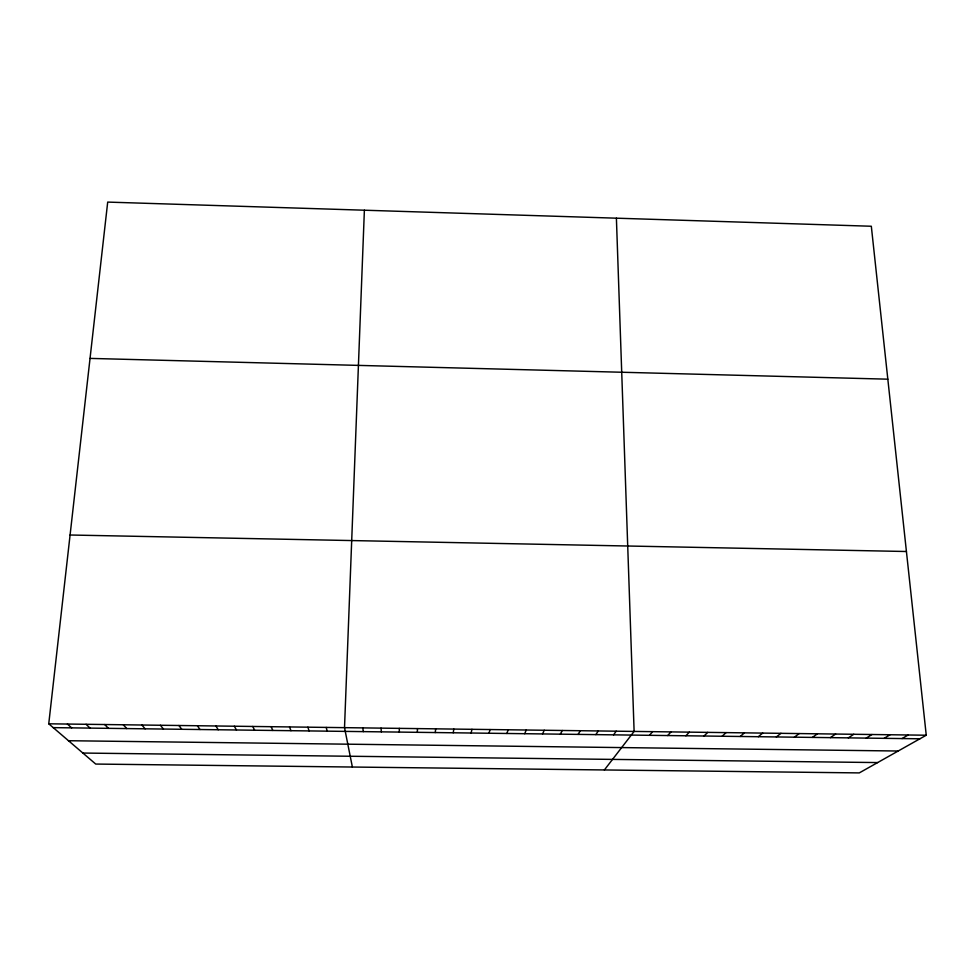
<?xml version="1.0" encoding="UTF-8"?>
<svg xmlns="http://www.w3.org/2000/svg" width="975" height="975" viewBox="0 0 975 975"><rect width="100%" height="100%" fill="white"/><g stroke="black" fill="none" stroke-linecap="round" stroke-linejoin="round"><path stroke-width="1.46" d="M364.382 210.21L344.516 727.655L352.377 767.033M417.324 732.322L417.483 728.605M435.277 732.554L435.667 728.837M48.75 723.803L107.701 202.093L871.321 226.249L926.25 735.223L859.28 772.907L95.721 764.059L48.75 723.803L926.25 735.223M453.217 732.786L453.826 729.081M471.12 733.017L471.961 729.312M489.011 733.249L490.072 729.544M506.878 733.48L508.158 729.787M524.721 733.712L526.22 730.019M542.539 733.931L544.257 730.251M560.332 734.163L562.283 730.494M578.114 734.394L580.271 730.726M595.859 734.626L598.248 730.957M613.592 734.845L616.188 731.189M604.378 769.957L634.116 731.421L616.395 218.181M649.508 735.308L652.555 731.664M667.704 735.552L670.971 731.908M685.876 735.784L689.362 732.14M704.011 736.015L707.728 732.383M722.134 736.247L726.07 732.615M740.232 736.478L744.4 732.859M758.306 736.71L762.694 733.09M776.356 736.942L780.963 733.334M794.381 737.173L799.207 733.566M812.382 737.405L817.428 733.809M830.371 737.636L835.624 734.041M848.323 737.868L853.795 734.285M866.251 738.099L871.943 734.516M884.154 738.331L890.078 734.748M902.046 738.562L908.176 734.992M82.875 753.053L877.646 762.572M53.211 727.63L919.9 738.794M68.482 740.72L898.182 751.018M70.09 535.007L906.421 551.509M90.041 358.398L887.823 379.178M67.421 724.047L71.65 727.874M86.068 724.291L90.053 728.106M104.678 724.535L108.444 728.349M123.277 724.778L126.799 728.581M141.85 725.022L145.141 728.825M160.4 725.266L163.447 729.056M178.913 725.497L181.74 729.288M197.413 725.741L199.997 729.519M215.889 725.985L218.242 729.763M234.329 726.229L236.45 729.995M252.757 726.46L254.646 730.226M271.16 726.704L272.817 730.458M289.526 726.936L290.964 730.702M307.881 727.179L309.087 730.933M326.211 727.423L327.186 731.165M362.785 727.898L363.309 731.628M381.042 728.13L381.335 731.859M399.275 728.374L399.336 732.091"/></g></svg>
